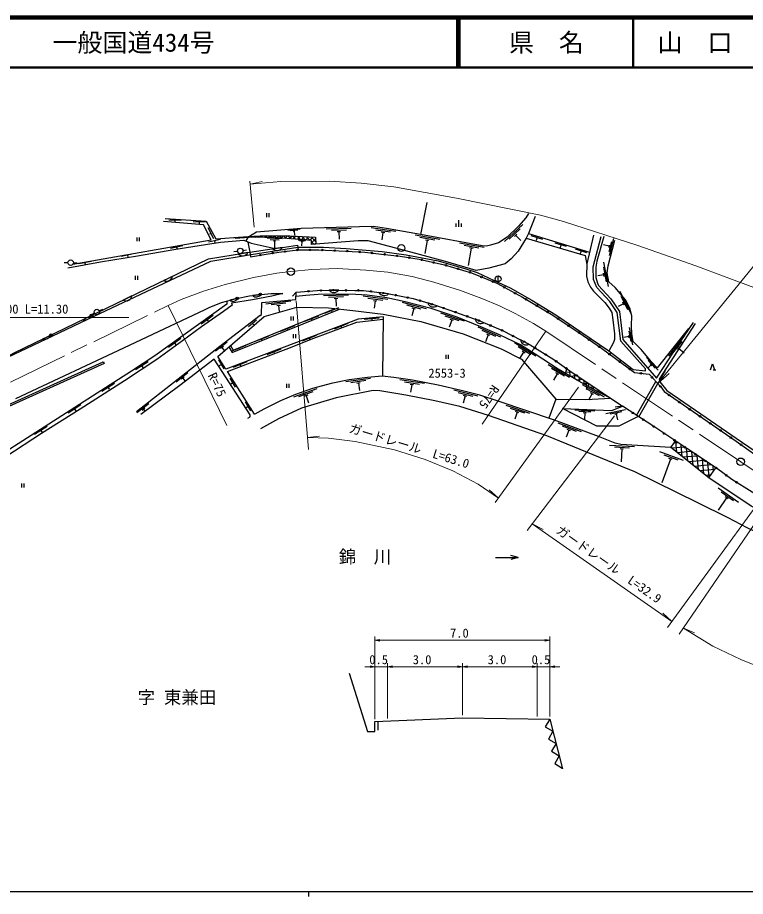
# Model space of a CAD drawing. Units: millimetres, scale not verified, with parts at other scales. Extents: x 40000 to 680000, y 20000 to 380000.
# Drawn here: x 209748 to 355479, y 204000 to 380000 of the extents above; entities that cross this region are included whole.
import ezdxf
from ezdxf.enums import TextEntityAlignment as Align

# ---------------------------------------------------------------- set-up
doc = ezdxf.new("R2010")
doc.units = ezdxf.units.MM
doc.header["$LTSCALE"] = 1000
doc.header["$PDMODE"] = 32
doc.header["$PDSIZE"] = 500
doc.linetypes.add('CHAIN', pattern=[18.5, 12, -1.5, 3.5, -1.5])
for name, color, linetype, lineweight in [('M-BGD', 7, 'Continuous', 25), ('M-BMK', 2, 'CHAIN', 13), ('M-BMK-SRVR', 3, 'Continuous', 25), ('M-STR-HTXT', 7, 'Continuous', 13), ('M-TTL', 2, 'Continuous', 140), ('M-TTL-BAND', 7, 'Continuous', 25), ('M-TTL-LINE', 7, 'Continuous', 50)]:
    doc.layers.add(name, color=color, linetype=linetype, lineweight=lineweight)
doc.layers.add('M-BMK-HTXT', color=7, linetype='Continuous')
doc.layers.add('M-TTL-TXT', color=7, linetype='Continuous')
doc.styles.add('ＭＳ ゴシック', font='')
doc.styles.get('ＭＳ ゴシック').set_extended_font_data('MS Gothic')

# ---------------------------------------------------------------- blocks, each defined once
blk = doc.blocks.new('open_arrow')
at = {"color": 0, "linetype": 'Continuous', "lineweight": -2}
blk.add_lwpolyline([(7.5, 1.25), (0, 0), (7.5, -1.25)], dxfattribs=at)

msp = doc.modelspace()

# ---------------------------------------------------------------- hatches: boundary and pattern name
at = {"layer": 'M-BGD'}
h = msp.add_hatch(dxfattribs=at)
h.set_pattern_fill('USER', color=256, style=0, pattern_type=2)
h.set_pattern_definition([(45, (0, -0), (-441.9417, 441.9417), []), (135, (0, -0), (-441.9417, -441.9417), [])])
h.paths.add_polyline_path([(269406, 336024), (264287, 336261), (259535, 336329), (256261, 336191), (255827, 335926), (256990, 336022), (259298, 335984), (262830, 335844), (268580, 335354), (268576, 334580), (269445, 334648)])
h = msp.add_hatch(dxfattribs=at)
h.set_pattern_fill('USER', color=256, style=0, pattern_type=2)
h.set_pattern_definition([(96, (0, -0), (-870.2067, -91.4624), []), (186, (0, -0), (91.4624, -870.2067), [])])
h.paths.add_polyline_path([(320768, 308951), (319713, 309686), (319362, 308803), (321665, 307435), (326058, 305006), (328343, 303874), (326208, 305316)])
h = msp.add_hatch(dxfattribs=at)
h.set_pattern_fill('USER', color=256, style=0, pattern_type=2)
h.set_pattern_definition([(95, (0, -0), (-996.1947, -87.1557), []), (185, (0, -0), (87.1557, -996.1947), [])])
h.paths.add_polyline_path([(343749, 293670), (341509, 295168), (340576, 293920), (348142, 287852), (349549, 289845)])

# ---------------------------------------------------------------- linework, layer by layer
for p, q in [((291713, 342971), (290432, 336537)), ((259577, 340833), (259577, 340050)), ((260044, 340833), (260044, 340050)), ((242499, 339359), (240001, 339446)), ((241250, 339403), (241238, 339046)), ((247382, 339039), (244883, 339126)), ((246132, 339083), (246121, 338726)), ((297576, 338092), (297576, 338788)), ((298109, 338092), (298109, 339420)), ((298642, 338092), (298642, 338788)), ((310890, 338566), (307242, 335147)), ((249076, 335671), (247912, 337884)), ((248494, 336777), (248179, 336611)), ((266323, 337599), (263832, 337388)), ((265837, 337407), (264343, 337280)), ((265277, 337209), (264928, 337180)), ((265103, 337194), (265166, 336447)), ((276564, 337772), (271566, 337620)), ((275573, 337442), (272575, 337351)), ((274433, 337107), (273733, 337086)), ((274083, 337097), (274129, 335597)), ((285465, 337186), (280516, 337898)), ((284432, 337032), (281463, 337458)), ((283251, 336898), (282558, 336998)), ((282905, 336948), (282691, 335463)), ((294303, 335535), (289382, 336421)), ((310366, 337663), (308177, 335612)), ((309732, 336658), (309221, 336179)), ((309476, 336419), (310502, 335324)), ((312055, 336772), (324277, 333042)), ((314902, 335589), (312607, 336290)), ((233625, 335977), (233625, 335194)), ((234092, 335977), (234092, 335194)), ((250393, 335538), (247946, 335025)), ((249169, 335282), (249243, 334933)), ((262727, 335703), (259729, 335816)), ((262117, 335456), (260318, 335523)), ((261417, 335212), (260998, 335228)), ((261208, 335220), (261157, 333871)), ((267429, 335301), (265935, 335434)), ((267117, 335178), (266221, 335258)), ((266760, 335059), (266551, 335078)), ((266656, 335069), (266590, 334321)), ((293265, 335417), (290313, 335948)), ((291736, 335387), (291268, 332756)), ((292080, 335325), (291391, 335449)), ((303160, 333940), (298239, 334826)), ((313754, 335940), (313579, 335366)), ((319684, 334130), (317389, 334830)), ((318537, 334480), (318362, 333906)), ((328231, 334200), (327068, 334497)), ((328170, 333962), (328291, 334437)), ((328203, 333123), (328723, 335157)), ((328262, 332385), (329129, 335776)), ((232959, 332656), (230512, 332144)), ((242819, 334296), (240372, 333784)), ((241595, 334040), (241669, 333692)), ((253787, 333183), (253046, 333065)), ((255846, 332944), (253951, 332639)), ((254873, 333358), (255613, 333476)), ((262770, 333971), (260868, 333716)), ((302123, 333822), (299170, 334354)), ((300593, 333793), (299994, 330329)), ((300938, 333731), (300249, 333855)), ((323739, 332892), (321444, 333593)), ((322591, 333242), (322416, 332668)), ((219833, 330914), (219083, 330914)), ((220933, 330914), (221683, 330914)), ((224462, 331165), (222015, 330653)), ((223239, 330909), (223312, 330560)), ((231735, 332400), (231809, 332051)), ((328054, 326112), (327159, 331031)), ((327639, 327053), (327102, 330004)), ((233273, 328264), (233273, 327482)), ((233739, 328264), (233739, 327482)), ((240750, 328179), (239023, 327343)), ((305971, 327080), (305971, 328280)), ((327134, 328486), (325954, 328271)), ((327197, 328141), (327072, 328830)), ((232649, 324258), (230921, 323422)), ((258355, 324554), (256834, 324349)), ((265506, 325037), (264766, 324182)), ((265485, 323515), (265506, 325037)), ((275982, 324379), (270984, 324248)), ((274990, 324052), (271991, 323974)), ((274050, 325409), (272131, 325431)), ((283888, 323518), (278933, 324191)), ((284007, 324689), (282104, 324939)), ((332612, 320684), (330375, 325155)), ((331950, 321471), (330608, 324154)), ((253727, 323768), (252243, 323376)), ((264433, 323202), (259465, 322640)), ((263473, 322791), (260492, 322454)), ((262364, 322364), (261668, 322285)), ((262016, 322325), (262149, 321152)), ((273848, 323722), (273149, 323704)), ((273498, 323713), (273538, 322214)), ((282857, 323356), (279884, 323760)), ((281677, 323213), (280983, 323307)), ((281330, 323260), (281128, 321774)), ((291632, 321668), (286795, 322938)), ((290588, 321632), (287687, 322394)), ((293702, 322293), (291865, 322848)), ((331064, 322705), (329991, 322168)), ((331221, 322392), (330908, 323018)), ((224547, 320338), (222820, 319502)), ((225133, 320782), (224464, 320445)), ((226116, 321278), (226785, 321616)), ((248921, 320354), (246485, 318602)), ((273995, 321864), (271211, 320747)), ((272603, 321306), (272692, 321083)), ((289061, 321723), (288680, 320272)), ((289400, 321634), (288723, 321812)), ((299226, 319219), (294478, 320787)), ((247703, 319478), (247983, 319088)), ((257614, 319425), (255986, 318098)), ((256800, 318762), (257039, 318468)), ((264459, 320105), (264459, 319322)), ((264925, 320105), (264925, 319322)), ((269995, 320232), (267211, 319115)), ((268603, 319673), (268692, 319450)), ((275897, 318715), (273113, 317599)), ((282142, 319830), (279157, 319531)), ((280650, 319680), (280674, 319442)), ((298183, 319248), (295334, 320188)), ((296664, 319433), (296194, 318009)), ((296997, 319323), (296332, 319543)), ((303107, 318899), (301338, 319644)), ((265174, 318265), (262390, 317148)), ((263782, 317706), (263872, 317484)), ((274505, 318157), (274594, 317934)), ((306531, 316006), (301936, 317977)), ((305494, 316125), (302737, 317307)), ((332576, 315122), (332200, 317188)), ((332907, 314470), (332281, 317914)), ((216446, 316417), (214719, 315581)), ((242408, 315708), (239972, 313957)), ((259931, 316158), (257146, 315041)), ((258538, 315600), (258628, 315377)), ((264946, 316593), (264946, 315810)), ((265413, 316593), (265413, 315810)), ((269545, 316310), (266761, 315193)), ((268153, 315752), (268243, 315529)), ((303997, 316440), (303406, 315062)), ((304319, 316302), (303675, 316578)), ((312121, 314588), (310418, 315472)), ((332181, 316117), (331148, 315929)), ((332225, 315876), (332137, 316358)), ((343165, 316125), (340047, 312216)), ((342776, 315156), (340905, 312811)), ((241190, 314833), (241435, 314492)), ((251736, 315017), (249357, 313188)), ((250952, 314149), (250397, 313723)), ((250675, 313936), (251136, 313336)), ((255438, 314339), (252653, 313222)), ((254046, 313780), (254135, 313558)), ((262439, 313602), (259655, 312485)), ((313502, 312196), (309254, 314833)), ((312494, 312468), (309945, 314050)), ((342293, 314070), (341857, 313523)), ((342075, 313796), (343248, 312861)), ((261047, 313044), (261137, 312821)), ((295497, 312433), (295497, 311651)), ((295964, 312433), (295964, 311651)), ((311061, 313004), (310270, 311730)), ((311359, 312820), (310764, 313189)), ((338015, 309377), (335647, 311955)), ((235866, 311091), (233362, 309438)), ((234614, 310265), (234845, 309914)), ((251137, 309648), (250048, 311443)), ((250592, 310546), (250079, 310235)), ((255679, 311039), (252895, 309922)), ((254287, 310481), (254376, 310258)), ((320266, 307917), (315967, 310469)), ((337431, 309791), (336010, 311338)), ((336610, 310463), (336057, 309956)), ((336776, 310283), (336444, 310644)), ((243858, 308861), (241497, 307010)), ((319253, 308169), (316673, 309700)), ((317810, 308677), (317045, 307387)), ((318111, 308498), (317509, 308855)), ((319713, 309686), (319362, 308803)), ((349037, 309440), (349538, 309440)), ((229156, 306731), (226629, 305112)), ((243082, 307986), (242531, 307554)), ((242807, 307770), (243224, 307238)), ((253410, 305963), (252321, 307759)), ((252865, 306861), (252352, 306550)), ((263613, 306658), (263613, 305876)), ((264080, 306658), (264080, 305876)), ((280413, 307725), (275459, 307047)), ((279463, 307292), (276491, 306885)), ((278365, 306839), (277671, 306744)), ((278018, 306792), (278221, 305305)), ((291229, 306691), (286289, 307461)), ((290195, 306549), (287231, 307011)), ((289012, 306429), (288321, 306537)), ((288667, 306483), (288435, 305001)), ((327253, 304003), (322878, 306422)), ((333687, 300340), (337555, 307114)), ((334141, 300044), (337941, 306699)), ((227892, 305921), (228119, 305568)), ((269676, 305675), (264961, 304012)), ((268833, 305059), (266004, 304062)), ((301918, 304199), (297066, 305405)), ((300875, 304149), (297964, 304873)), ((326233, 304224), (323608, 305676)), ((324775, 304687), (324049, 303374)), ((325081, 304518), (324469, 304857)), ((256472, 301230), (255383, 303025)), ((267848, 304394), (267188, 304161)), ((267518, 304278), (268017, 302863)), ((299347, 304220), (298985, 302764)), ((299687, 304135), (299007, 304304)), ((317548, 303599), (316148, 299760)), ((222419, 302415), (219893, 300797)), ((221156, 301606), (221383, 301252)), ((236007, 302667), (233646, 300816)), ((235250, 301769), (234699, 301337)), ((234974, 301553), (235256, 301193)), ((255927, 302127), (255517, 301878)), ((312331, 300734), (307594, 302336)), ((311287, 300770), (308446, 301731)), ((309770, 300967), (309290, 299546)), ((310102, 300855), (309439, 301079)), ((325310, 301205), (321313, 301359)), ((324501, 300996), (322103, 301089)), ((331460, 301456), (327541, 300655)), ((330724, 301061), (328373, 300580)), ((323573, 300792), (323013, 300813)), ((323293, 300803), (323247, 299604)), ((329871, 300642), (329322, 300529)), ((329596, 300585), (329837, 299410)), ((215683, 298100), (213157, 296482)), ((322681, 297040), (317996, 298789)), ((321639, 297109), (318828, 298158)), ((320456, 297230), (319801, 297475)), ((214420, 297291), (214646, 296937)), ((320129, 297352), (319604, 295947)), ((333257, 294044), (328265, 294333)), ((332241, 293802), (329246, 293976)), ((331076, 293569), (330377, 293610)), ((330726, 293589), (330580, 291059)), ((343050, 291311), (338346, 293004)), ((342008, 291367), (339185, 292383)), ((340495, 291593), (338773, 286809)), ((340824, 291474), (340165, 291711)), ((348142, 287852), (349549, 289845)), ((210553, 286700), (210553, 285918)), ((211020, 286700), (211020, 285918)), ((354119, 282920), (349998, 285751)), ((351719, 283841), (349999, 281336)), ((353125, 283239), (350652, 284937)), ((352007, 283643), (351430, 284039)), ((305472, 271886), (309972, 271886)), ((309972, 271886), (308523, 272274)), ((309972, 271886), (308523, 271498)), ((281910, 239046), (281910, 237284))]:
    msp.add_line(p, q, dxfattribs=at)
for points in [[(239316, 339757), (247526, 339219), (249442, 335696), (253059, 335939), (255907, 336176), (259535, 336329), (264287, 336261), (269406, 336024), (269445, 334648)], [(313380, 340196), (312055, 336772), (311590, 335808), (309955, 333227), (308595, 331679), (307355, 330698), (304116, 329801), (301569, 329353), (295454, 331162), (288455, 333045), (279965, 335308), (277944, 335308), (268576, 334580), (268580, 335354), (262830, 335844), (259298, 335984), (256990, 336022), (253392, 335724), (253372, 335965)], [(312048, 340775), (311531, 339874), (310066, 338205), (307744, 336028), (306056, 334861), (304457, 334395), (303631, 334251), (302784, 334313), (290432, 336537), (283634, 337752), (280979, 338134), (278176, 338122), (266530, 337767), (257601, 337011), (255827, 335926), (255425, 335289)], [(220825, 330633), (248536, 335514), (246987, 338479), (238980, 339151)], [(325065, 336435), (323732, 330697), (323636, 328212), (323917, 327107), (324440, 326043), (325093, 325204), (327351, 322928), (328212, 321821), (328753, 320907), (328940, 319452), (329238, 316636), (329238, 315535), (329039, 314900), (328140, 313218)], [(327140, 336166), (325758, 331211), (325502, 329990), (325561, 327963), (325839, 326810), (326056, 326326), (328500, 323674), (330279, 321145), (330913, 315503), (337696, 307770), (339974, 311288), (342185, 314714), (345073, 318935)], [(205036, 310711), (216806, 316235), (225096, 320202), (248442, 331228), (256524, 332546), (265847, 334018), (271022, 334038), (275529, 333785), (282769, 333127), (287521, 332502), (293961, 331255), (299502, 329654), (301789, 328943), (305195, 327368), (308403, 325847), (312740, 323425), (317511, 320467), (328102, 313247), (333000, 309508), (335468, 309289), (335442, 309649), (330552, 315188), (329803, 320944), (328323, 323142), (325732, 325913), (325057, 327552), (325005, 330089), (326586, 336155)], [(219829, 329904), (226365, 331059), (233791, 332312), (241019, 333533), (247356, 334589), (250400, 335051), (255021, 335447), (256539, 334853), (261348, 333780)], [(247987, 331681), (255386, 332870), (259816, 333575), (263218, 334031), (265776, 334446), (265956, 333492)], [(255858, 335027), (256247, 333007), (256359, 332077), (259493, 332644), (262061, 333027), (264792, 333322), (265956, 333492), (270081, 333470), (275458, 333248), (279267, 332998), (282626, 332642), (286346, 332200), (290140, 331595), (295198, 330485), (300601, 328892), (305703, 326791), (310869, 323987), (316604, 320597), (322096, 316938), (326642, 313781), (333282, 308894), (336201, 308568), (338518, 306079), (339180, 305098), (353610, 295160), (359839, 290790)], [(311590, 335808), (323414, 332332), (323725, 330520)], [(344080, 317753), (337780, 309854), (336656, 311078), (334605, 313535), (332999, 315141), (332718, 316686), (332698, 318251), (332718, 320277), (332316, 321813), (331492, 323458), (329404, 325967), (328118, 327099), (327797, 328865), (327978, 330269), (329323, 335426)], [(206468, 311383), (209063, 312844), (247987, 331681)], [(209383, 303736), (232188, 314370), (247308, 321522), (248109, 321964), (250550, 322928), (253566, 323725), (256154, 324244), (258545, 324566), (260506, 324760), (262875, 324760), (260678, 324222), (256800, 323468), (252600, 322822), (252740, 322386), (250992, 321150), (246604, 318043), (242783, 315244), (237611, 311502), (231185, 307249), (222276, 301600), (214505, 296696), (207418, 292043)], [(328343, 303874), (326058, 305006), (321665, 307435), (317980, 309622), (313400, 312612), (310441, 314449), (306258, 316449), (302520, 318053), (297761, 320019), (292574, 321731), (287348, 323103), (283671, 323850), (279772, 324380), (277451, 324567), (274097, 324629), (269938, 324520), (267445, 324333), (265493, 324132)], [(265506, 325037), (269759, 325314), (271915, 325433), (277281, 325373), (279018, 325343), (283809, 324715), (288964, 323727), (293216, 322440), (297456, 321011), (302085, 319329), (306865, 317316), (312372, 314457), (317092, 311513), (320768, 308951), (323546, 307095), (323717, 305461)], [(251618, 323211), (251668, 322624), (237209, 312229), (232587, 309178), (208212, 293563), (191654, 282675), (179993, 279678), (179149, 280006)], [(258347, 320364), (258562, 320529), (258633, 322947), (265485, 323515)], [(258347, 320364), (250239, 314131), (233561, 301055)], [(282902, 308201), (282993, 320064), (277961, 319589), (266141, 315106), (251443, 309563), (249859, 312143), (259101, 320147), (265645, 322026), (272010, 321846), (276852, 321364), (282951, 320577), (290517, 319104), (298951, 316676), (306562, 313640), (310615, 311564), (317548, 303599), (323514, 303548), (328519, 303755)], [(252038, 314030), (252724, 312959), (274212, 321627)], [(252368, 314316), (252909, 313408), (273356, 321712)], [(257227, 300568), (257212, 300560), (251794, 309094), (258082, 311502), (263508, 313616), (269070, 315765), (277704, 319005), (282958, 319601)], [(345437, 318702), (338216, 307617), (338362, 307035), (339713, 305306), (346526, 300666), (353594, 295799), (361261, 290535)], [(255871, 299809), (256314, 300063), (256337, 300429), (250687, 309113), (249136, 311593), (242203, 306349), (234417, 300480)], [(204118, 300785), (226911, 311082), (227076, 310710), (204499, 300585)], [(348512, 309440), (348900, 310628), (349288, 309440)], [(340576, 293920), (330526, 294502), (329400, 294771), (326060, 296098), (317257, 299385), (305942, 303212), (302294, 304414), (298532, 305350), (293962, 306391), (288843, 307367), (285112, 307948), (282751, 308218), (279830, 307948), (276136, 307442), (272555, 306699), (268811, 305688), (265413, 304490), (262361, 303225), (259068, 301588), (257227, 300568)], [(323546, 307095), (326208, 305316), (330477, 302432), (330837, 302197)], [(366617, 272636), (359872, 275849), (355837, 277802), (352055, 279818), (345941, 282842), (333334, 289017), (330555, 290159), (315741, 296207), (304038, 300295), (298275, 302110), (293288, 303253), (287508, 304396), (282267, 305221), (280930, 305286), (273545, 303854), (266568, 301807), (261974, 299636), (258378, 297653)], [(334025, 300119), (330150, 298199), (325730, 298199), (318831, 301693), (328708, 301342), (330837, 302197)], [(378958, 270578), (375966, 272436), (372359, 275050), (369254, 277673), (364385, 280647), (356803, 284980), (352775, 287503), (349671, 289765), (343749, 293670), (337131, 298095), (330837, 302197), (329430, 301955)], [(361163, 282488), (359767, 280486), (356619, 282169), (348142, 287852), (340576, 293920), (341509, 295168)], [(276117, 248686), (279810, 237021), (281310, 237021), (281310, 239021), (298810, 239771), (316310, 239529), (318849, 229584)], [(316310, 239529), (315410, 237977), (316937, 237072)], [(316937, 237072), (316038, 235520), (317564, 234616)], [(317564, 234616), (316665, 233064), (318191, 232159)], [(318191, 232159), (317292, 230607), (318818, 229703)]]:
    msp.add_lwpolyline(points, dxfattribs=at)
for centre, radius in [((286581, 333842), 700), ((254330, 333270), 550), ((260801, 332839), 150), ((263280, 333159), 150), ((265761, 333464), 150), ((268259, 333480), 150), ((270758, 333442), 150), ((273256, 333339), 150), ((275753, 333229), 150), ((278248, 333065), 150), ((280738, 332842), 150), ((283223, 332571), 150), ((220383, 330914), 550), ((258334, 332434), 150), ((285705, 332276), 150), ((288178, 331908), 150), ((290641, 331485), 150), ((293083, 330949), 150), ((295519, 330391), 150), ((297917, 329683), 150), ((300315, 328976), 150), ((302637, 328053), 150), ((305971, 327680), 600), ((304948, 327101), 150), ((307183, 325987), 150), ((268001, 325199), 150), ((270496, 325355), 150), ((272994, 325421), 150), ((275494, 325393), 150), ((277994, 325361), 150), ((280481, 325152), 150), ((282960, 324826), 150), ((285423, 324405), 150), ((287878, 323935), 150), ((309380, 324795), 150), ((290299, 323323), 150), ((292692, 322598), 150), ((311563, 323577), 150), ((313715, 322305), 150), ((225625, 321030), 550), ((295066, 321817), 150), ((297435, 321018), 150), ((315867, 321033), 150), ((299785, 320165), 150), ((302134, 319309), 150), ((317972, 319686), 150), ((304438, 318338), 150), ((306742, 317368), 150), ((320053, 318299), 150), ((322133, 316912), 150), ((308965, 316226), 150), ((311184, 315074), 150), ((324186, 315486), 150), ((313357, 313843), 150), ((326240, 314060), 150), ((315478, 312519), 150), ((328261, 312589), 150), ((317583, 311171), 150), ((319634, 309741), 150), ((330274, 311107), 150), ((332288, 309626), 150), ((321697, 308330), 150), ((334540, 308753), 150), ((336765, 307962), 150), ((338469, 306132), 150), ((340204, 304392), 150), ((342263, 302974), 150), ((332931, 300832), 150), ((344322, 301556), 150), ((335026, 299467), 150), ((346381, 300138), 150), ((337120, 298102), 150), ((348440, 298720), 150), ((350499, 297302), 150), ((339199, 296712), 150), ((352558, 295884), 150), ((341277, 295323), 150), ((343355, 293934), 150), ((354611, 294457), 150), ((345441, 292555), 150), ((347528, 291178), 150), ((349615, 289802), 150), ((351637, 288332), 150), ((353701, 286924), 150)]:
    msp.add_circle(centre, radius, dxfattribs=at)
for centre, radius, start, end in [((254789, 333474), 1182, 224.88476, 333.36992), ((254789, 333474), 1182, 224.88476, 333.36992), ((261727, 334528), 1182, 223.39387, 331.87902), ((261727, 334528), 1182, 223.39387, 331.87902), ((239585, 328383), 1182, 241.58157, 350.06672), ((239585, 328383), 1182, 241.58157, 350.06672), ((231484, 324462), 1182, 241.58157, 350.06672), ((231484, 324462), 1182, 241.58157, 350.06672), ((257520, 324999), 946, 223.44948, 331.93464), ((257520, 324999), 946, 223.44948, 331.93464), ((273098, 326111), 1182, 215.11755, 323.60271), ((273098, 326111), 1182, 215.11755, 323.60271), ((283145, 325499), 1182, 208.28397, 316.76912), ((283145, 325499), 1182, 208.28397, 316.76912), ((252844, 324106), 946, 230.55399, 339.03914), ((252844, 324106), 946, 230.55399, 339.03914), ((292984, 323232), 1182, 198.91855, 307.4037), ((292984, 323232), 1182, 198.91855, 307.4037), ((223196, 320927), 1474, 255.20742, 336.44087), ((223196, 320927), 1474, 255.20742, 336.44087), ((302491, 319908), 1182, 192.91839, 301.40354), ((302491, 319908), 1182, 192.91839, 301.40354), ((214995, 317213), 1655, 260.38848, 331.2598), ((214995, 317213), 1655, 260.38848, 331.2598), ((311588, 315643), 1182, 188.32483, 296.80998), ((311588, 315643), 1182, 188.32483, 296.80998)]:
    msp.add_arc(centre, radius, start, end, dxfattribs=at)
for p in [(253727, 323768), (258355, 324554), (224547, 320338), (216446, 316417)]:
    msp.add_point(p, dxfattribs=at)
at = {"layer": 'M-BMK'}
msp.add_lwpolyline([(175055, 290867), (239899, 322316), (242515, 323517), (247005, 325196), (251321, 326556), (256953, 327969), (261646, 328814), (264459, 329118), (268667, 329581), (273748, 329728), (279477, 329433), (283908, 329020), (288723, 328124), (293072, 326999), (298433, 325339), (302674, 323725), (306225, 322241), (309392, 320743), (313045, 318715), (315506, 317175), (354539, 291045), (370055, 280651)], dxfattribs=at)
at = {"layer": 'M-BMK-SRVR'}
for centre in [(264459, 329118), (264459, 329118), (354539, 291045), (354539, 291045)]:
    msp.add_circle(centre, 750, dxfattribs=at)
at = {"layer": 'M-STR-HTXT'}
for p, q in [((256275, 347271), (257111, 338041)), ((256334, 346619), (258726, 347170)), ((239899, 322316), (251655, 298295)), ((265528, 323296), (267989, 293526)), ((302742, 298542), (315506, 317175)), ((305391, 282915), (322043, 306014)), ((311787, 277307), (329256, 300228)), ((267790, 295933), (270232, 296189)), ((306010, 283775), (304204, 285437)), ((339867, 257857), (358137, 282974)), ((359832, 282307), (342228, 256543)), ((312783, 278613), (340725, 259037)), ((312783, 278613), (314970, 277498)), ((340725, 259037), (338930, 260712)), ((343055, 257752), (345306, 256773)), ((281310, 239521), (281310, 256042)), ((281310, 255292), (316310, 255292)), ((316310, 240029), (316310, 256042)), ((279310, 249988), (285810, 249988)), ((283810, 239628), (283810, 250738)), ((283810, 249988), (298810, 249988)), ((298810, 240271), (298810, 250738)), ((298810, 249988), (313810, 249988)), ((311810, 249988), (318310, 249988)), ((313810, 240063), (313810, 250738))]:
    msp.add_line(p, q, dxfattribs=at)
for points in [[(256334, 346619), (262457, 347150), (272206, 347235), (278535, 346845), (285065, 346098), (297642, 343868), (314471, 340434), (319072, 339173), (333953, 334370), (345553, 330278), (357672, 325762), (374401, 319906), (384552, 316956), (389099, 315746), (427145, 307206), (496978, 290661), (506692, 288573), (515496, 287064), (522614, 286254), (530202, 285407), (537803, 285452)], [(337941, 306699), (357512, 330680), (406620, 330680)], [(172036, 293979), (181297, 319906), (232029, 319906)], [(267790, 295933), (271976, 295786), (277319, 295121), (285231, 293459), (291342, 291517), (296873, 289210), (301987, 286552), (306010, 283775)], [(343055, 257752), (348934, 254146), (354572, 251448), (360024, 249226), (364312, 247771), (371762, 245761), (375202, 245099), (380601, 244306), (387381, 243743), (394980, 243716), (401021, 244194), (407307, 245200)]]:
    msp.add_lwpolyline(points, dxfattribs=at)
at = {"layer": 'M-TTL'}
msp.add_line((680000, 380000), (40000, 380000), dxfattribs=at)
at = {"layer": 'M-TTL-BAND'}
for p, q in [((40000, 205000), (579000, 205000)), ((268000, 205000), (268000, 204000))]:
    msp.add_line(p, q, dxfattribs=at)
at = {"layer": 'M-TTL-LINE'}
for p, q in [((297750, 380000), (297750, 370000)), ((298250, 380000), (298250, 370000)), ((333000, 380000), (333000, 370000)), ((40000, 370000), (680000, 370000))]:
    msp.add_line(p, q, dxfattribs=at)

# ---------------------------------------------------------------- block references
at = {"layer": 'M-STR-HTXT'}
for p, xscale, yscale, rotation in [((337941, 306699), 400, 400, 50.8), ((316310, 255292), 133, 133, 180), ((281310, 249988), 133, 133, 180), ((298810, 249988), 133, 133, 180), ((313810, 249988), 133, 133, 180), ((313810, 249988), 133, 133, 180)]:
    msp.add_blockref('open_arrow', p, dxfattribs=dict(at, xscale=xscale, yscale=yscale, rotation=rotation))
at = {"layer": 'M-STR-HTXT', "xscale": 133, "yscale": 133}
for p in [(281310, 255292), (283810, 249988), (283810, 249988), (298810, 249988), (316310, 249988)]:
    msp.add_blockref('open_arrow', p, dxfattribs=at)

# ---------------------------------------------------------------- texts
at = {"layer": 'M-BGD', "style": 'ＭＳ ゴシック'}
msp.add_text('2553-3', height=1833, dxfattribs=at).set_placement((295740, 307330), align=Align.BOTTOM_CENTER)
at = {"layer": 'M-BMK-HTXT', "style": 'ＭＳ ゴシック'}
for s, p in [('錦  川', (279308, 272028)), ('字 東兼田', (241664, 243864))]:
    msp.add_text(s, height=2566, dxfattribs=at).set_placement(p, align=Align.MIDDLE_CENTER)
at = {"layer": 'M-STR-HTXT', "style": 'ＭＳ ゴシック'}
msp.add_text('ヒューム管（用水）φ300 L=11.30', height=1833, dxfattribs=at).set_placement((181802, 320168), align=Align.BOTTOM_LEFT)
for s, rotation, p in [('R=75', 295.355, (248371, 305855)), ('R=75', 235.588, (302963, 304881)), ('ガードレール  L=63.0', 343.038, (287740, 292820)), ('ガードレール  L=32.9', 324.986, (327306, 269316))]:
    msp.add_text(s, height=1833, rotation=rotation, dxfattribs=at).set_placement(p, align=Align.BOTTOM_CENTER)
for s, p in [('7.0', (298210, 256730)), ('0.5', (282043, 251425)), ('3.0', (290741, 251425)), ('3.0', (305741, 251425)), ('0.5', (314543, 251425))]:
    msp.add_text(s, height=1833, dxfattribs=at).set_placement(p, align=Align.MIDDLE_CENTER)
at = {"layer": 'M-TTL-TXT', "style": 'ＭＳ ゴシック'}
msp.add_text('一般国道434号', height=3666, dxfattribs=at).set_placement((216734, 375000), align=Align.MIDDLE_LEFT)
for s, p in [('県\u3000名', (315625, 375000)), ('山\u3000口\u3000県', (350375, 375000))]:
    msp.add_text(s, height=3666, dxfattribs=at).set_placement(p, align=Align.MIDDLE_CENTER)

doc.saveas('drawing.dxf')
